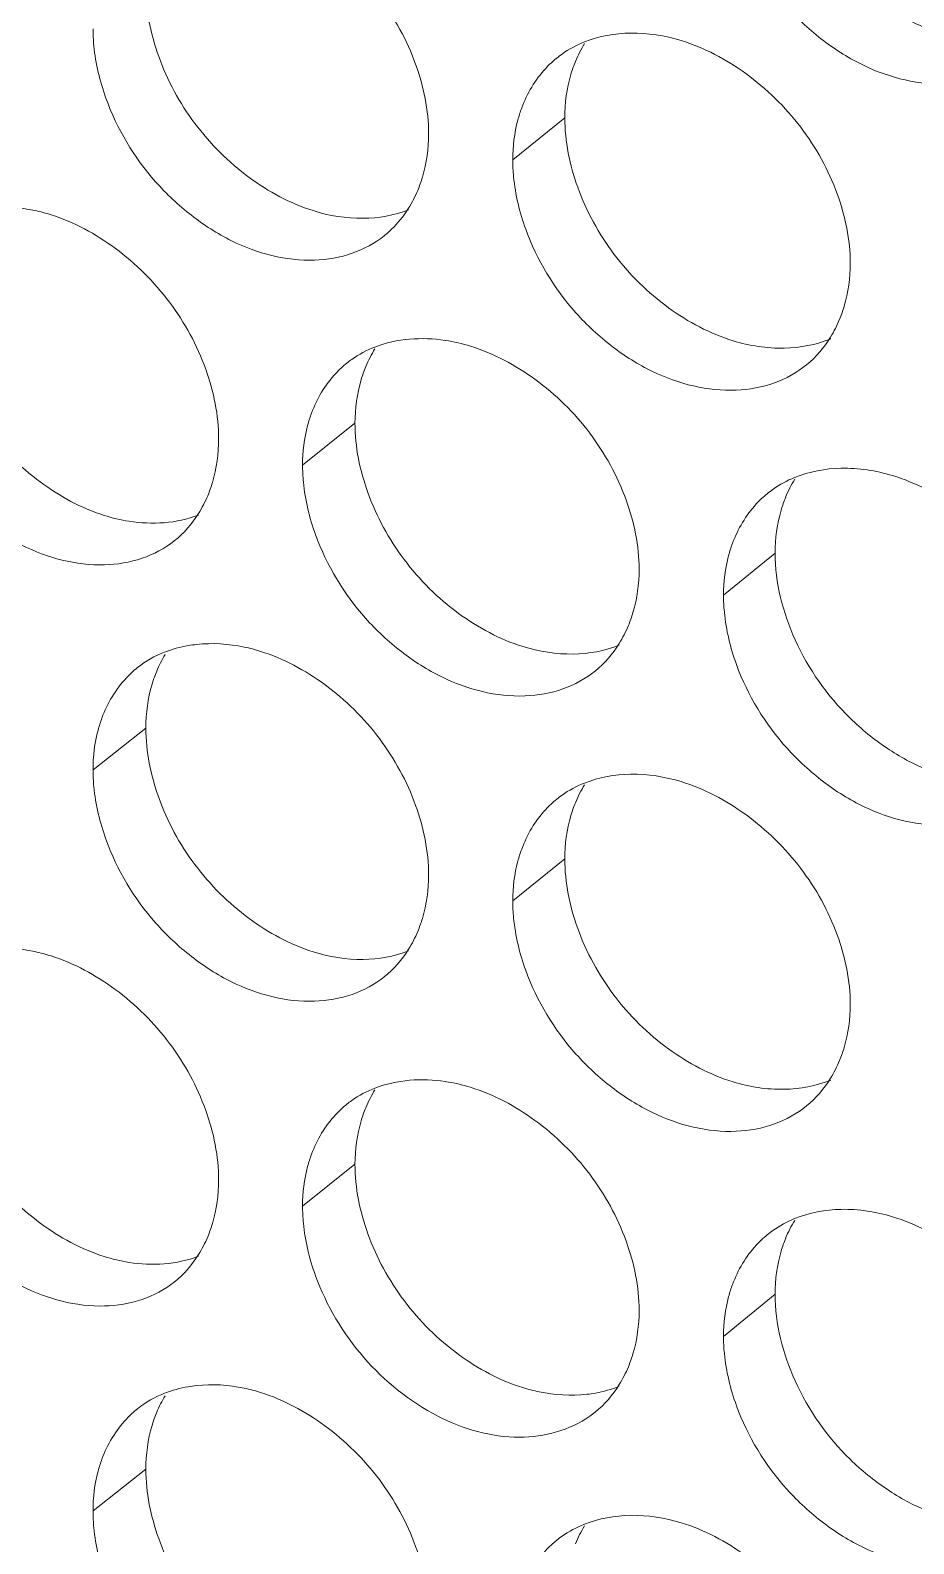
# Model space of a CAD drawing. Header units: millimetres. Extents: x 1177 to 4147, y 93 to 2194.
# Drawn here: x 2678.5 to 2687.88, y 813.98 to 830.06 of the extents above; entities that cross this region are included whole.
import ezdxf

# ---------------------------------------------------------------- set-up
doc = ezdxf.new("R2010")
doc.units = ezdxf.units.MM
doc.header["$LTSCALE"] = 0.1
doc.layers.get('0').update_dxf_attribs({"lineweight": 13})
doc.layers.add('标注', color=251, linetype='Continuous', lineweight=9)

# ---------------------------------------------------------------- blocks, each defined once
blk = doc.blocks.new('02')
at = {"layer": '标注'}
for p, q in [((4603.666, 775.741), (4602.876, 775.103)), ((4600.483, 771.106), (4599.688, 770.47)), ((4606.857, 769.134), (4606.074, 768.494)), ((4597.311, 766.478), (4596.509, 765.844)), ((4597.311, 766.478), (4596.509, 765.844)), ((4603.666, 764.491), (4602.876, 763.853)), ((4603.666, 764.491), (4602.876, 763.853)), ((4600.483, 759.856), (4599.688, 759.22)), ((4606.857, 757.884), (4606.074, 757.244)), ((4597.311, 755.228), (4596.509, 754.594))]:
    blk.add_line(p, q, dxfattribs=at)
for centre, radius, start, end in [((4604.524, 775.437), 1.558, 125.2904, 128.9998), ((4606.084, 773.401), 1.893, 328.5006, 337.6837), ((4601.328, 770.81), 1.548, 125.2788, 128.7064), ((4607.73, 768.821), 1.568, 125.3028, 129.2952), ((4608.769, 769.267), 1.893, 148.546, 157.7608), ((4602.887, 768.752), 1.886, 328.3391, 337.568), ((4599.211, 766.62), 1.879, 148.8077, 157.4184), ((4599.211, 766.62), 1.879, 148.8077, 157.4184), ((4604.524, 764.187), 1.558, 125.2904, 128.9998), ((4604.524, 764.187), 1.558, 125.2904, 128.9998), ((4606.084, 762.151), 1.893, 328.5006, 337.6837), ((4606.084, 762.151), 1.893, 328.5006, 337.6837), ((4601.328, 759.56), 1.548, 125.2788, 128.7064), ((4607.73, 757.571), 1.568, 125.3028, 129.2952), ((4608.769, 758.017), 1.893, 148.546, 157.7608), ((4602.887, 757.502), 1.886, 328.3391, 337.568), ((4599.211, 755.37), 1.879, 148.8077, 157.4184), ((4603.144, 757.304), 1.559, 305.2916, 309.0538), ((4604.524, 752.937), 1.558, 125.2904, 128.9998)]:
    blk.add_arc(centre, radius, start, end, dxfattribs=at)
for points, knots in [([(4606.857, 780.384), (4606.857, 779.933), (4607.098, 778.997), (4607.789, 778.016), (4608.535, 777.41), (4609.314, 776.981), (4609.984, 776.861), (4610.396, 776.909)], [0, 0, 0, 0, 0.247494, 0.513042, 0.645309, 0.772218, 1, 1, 1, 1]), ([(4601.6, 775.499), (4601.6, 775.857), (4601.445, 776.601), (4600.896, 777.606), (4600.077, 778.416), (4599.4, 778.783), (4599.051, 778.892)], [0, 0, 0, 0, 0.239123, 0.496252, 0.755655, 1, 1, 1, 1]), ([(4606.271, 778.69), (4606.44, 778.225), (4606.839, 777.569), (4607.569, 776.901), (4608.356, 776.406), (4609.246, 776.184), (4610.062, 776.337), (4610.406, 776.529), (4610.551, 776.648)], [0, 0, 0, 0, 0.27385, 0.412176, 0.546005, 0.787007, 0.896139, 1, 1, 1, 1]), ([(4597.311, 777.728), (4597.311, 777.371), (4597.464, 776.627), (4598.01, 775.621), (4598.825, 774.808), (4599.5, 774.441), (4599.848, 774.332)], [0, 0, 0, 0, 0.239424, 0.496717, 0.755963, 1, 1, 1, 1]), ([(4596.509, 777.094), (4596.509, 777.008), (4596.528, 776.649), (4596.613, 776.295), (4596.705, 776.039)], [0, 0, 0, 0, 0.240415, 1, 1, 1, 1]), ([(4605.433, 776.914), (4605.186, 776.99), (4604.687, 777.069), (4604.186, 776.981), (4603.965, 776.893)], [0, 0, 0, 0, 0.521918, 1, 1, 1, 1]), ([(4607.997, 773.532), (4607.997, 773.89), (4607.841, 774.633), (4607.288, 775.636), (4606.463, 776.443), (4605.784, 776.806), (4605.433, 776.914)], [0, 0, 0, 0, 0.238849, 0.495686, 0.755117, 1, 1, 1, 1]), ([(4603.544, 776.648), (4603.484, 776.6), (4603.257, 776.387), (4603.094, 776.11), (4603.013, 775.891)], [0, 0, 0, 0, 0.245549, 1, 1, 1, 1]), ([(4603.828, 776.595), (4603.801, 776.531), (4603.704, 776.256), (4603.666, 775.962), (4603.666, 775.741)], [0, 0, 0, 0, 0.240852, 1, 1, 1, 1]), ([(4596.705, 776.039), (4596.871, 775.576), (4597.263, 774.921), (4597.982, 774.249), (4598.756, 773.748), (4599.633, 773.514), (4600.442, 773.652), (4600.784, 773.836), (4600.928, 773.952)], [0, 0, 0, 0, 0.27488, 0.413493, 0.547431, 0.788041, 0.896698, 1, 1, 1, 1]), ([(4603.013, 775.891), (4602.99, 775.83), (4602.909, 775.576), (4602.876, 775.306), (4602.876, 775.103)], [0, 0, 0, 0, 0.241473, 1, 1, 1, 1]), ([(4603.666, 775.741), (4603.666, 775.384), (4603.82, 774.64), (4604.369, 773.636), (4605.19, 772.827), (4605.868, 772.464), (4606.218, 772.357)], [0, 0, 0, 0, 0.23915, 0.496151, 0.755426, 1, 1, 1, 1]), ([(4601.435, 774.64), (4601.462, 774.705), (4601.56, 774.981), (4601.6, 775.277), (4601.6, 775.499)], [0, 0, 0, 0, 0.240755, 1, 1, 1, 1]), ([(4602.876, 775.103), (4602.876, 775.017), (4602.895, 774.659), (4602.981, 774.305), (4603.073, 774.049)], [0, 0, 0, 0, 0.240509, 1, 1, 1, 1]), ([(4595.875, 774.268), (4595.793, 774.294), (4595.477, 774.378), (4595.144, 774.401), (4594.905, 774.375)], [0, 0, 0, 0, 0.26212, 1, 1, 1, 1]), ([(4598.415, 770.869), (4598.415, 771.227), (4598.261, 771.971), (4597.714, 772.977), (4596.897, 773.789), (4596.223, 774.158), (4595.875, 774.268)], [0, 0, 0, 0, 0.239261, 0.496538, 0.755925, 1, 1, 1, 1]), ([(4599.848, 774.332), (4600.092, 774.255), (4600.583, 774.174), (4601.078, 774.259), (4601.296, 774.344)], [0, 0, 0, 0, 0.521681, 1, 1, 1, 1]), ([(4603.073, 774.049), (4603.241, 773.585), (4603.638, 772.929), (4604.364, 772.259), (4605.147, 771.763), (4606.032, 771.537), (4606.846, 771.685), (4607.19, 771.873), (4607.334, 771.992)], [0, 0, 0, 0, 0.274191, 0.412612, 0.546477, 0.787348, 0.896324, 1, 1, 1, 1]), ([(4607.835, 772.682), (4607.862, 772.747), (4607.958, 773.02), (4607.997, 773.313), (4607.997, 773.532)], [0, 0, 0, 0, 0.241091, 1, 1, 1, 1]), ([(4594.147, 773.108), (4594.147, 772.75), (4594.3, 772.006), (4594.844, 770.999), (4595.657, 770.185), (4596.33, 769.816), (4596.677, 769.706)], [0, 0, 0, 0, 0.239562, 0.497002, 0.756233, 1, 1, 1, 1]), ([(4602.238, 772.274), (4602.112, 772.313), (4601.637, 772.425), (4601.12, 772.391), (4600.786, 772.262)], [0, 0, 0, 0, 0.268741, 1, 1, 1, 1]), ([(4604.794, 768.887), (4604.794, 769.245), (4604.638, 769.988), (4604.087, 770.992), (4603.265, 771.801), (4602.587, 772.166), (4602.238, 772.274)], [0, 0, 0, 0, 0.238985, 0.495968, 0.755385, 1, 1, 1, 1]), ([(4606.218, 772.357), (4606.468, 772.28), (4606.972, 772.201), (4607.478, 772.295), (4607.7, 772.385)], [0, 0, 0, 0, 0.521668, 1, 1, 1, 1]), ([(4600.36, 772.018), (4600.3, 771.97), (4600.07, 771.757), (4599.906, 771.478), (4599.824, 771.257)], [0, 0, 0, 0, 0.245411, 1, 1, 1, 1]), ([(4600.647, 771.965), (4600.62, 771.9), (4600.523, 771.624), (4600.483, 771.328), (4600.483, 771.106)], [0, 0, 0, 0, 0.240684, 1, 1, 1, 1]), ([(4593.535, 771.42), (4593.701, 770.958), (4594.09, 770.303), (4594.805, 769.629), (4595.574, 769.128), (4596.447, 768.889), (4597.254, 769.023), (4597.596, 769.203), (4597.74, 769.318)], [0, 0, 0, 0, 0.275228, 0.413938, 0.547913, 0.788391, 0.896887, 1, 1, 1, 1]), ([(4599.824, 771.257), (4599.801, 771.196), (4599.721, 770.942), (4599.688, 770.673), (4599.688, 770.47)], [0, 0, 0, 0, 0.241366, 1, 1, 1, 1]), ([(4600.483, 771.106), (4600.483, 770.748), (4600.637, 770.005), (4601.185, 769), (4602.003, 768.189), (4602.68, 767.824), (4603.028, 767.715)], [0, 0, 0, 0, 0.239286, 0.496433, 0.755694, 1, 1, 1, 1]), ([(4598.249, 770.005), (4598.277, 770.071), (4598.376, 770.348), (4598.415, 770.646), (4598.415, 770.869)], [0, 0, 0, 0, 0.240585, 1, 1, 1, 1]), ([(4599.688, 770.47), (4599.688, 770.384), (4599.706, 770.025), (4599.792, 769.672), (4599.884, 769.415)], [0, 0, 0, 0, 0.240462, 1, 1, 1, 1]), ([(4608.638, 770.31), (4608.387, 770.386), (4607.882, 770.465), (4607.376, 770.372), (4607.153, 770.281)], [0, 0, 0, 0, 0.521913, 1, 1, 1, 1]), ([(4611.209, 766.935), (4611.209, 767.292), (4611.053, 768.036), (4610.498, 769.037), (4609.671, 769.842), (4608.989, 770.204), (4608.638, 770.31)], [0, 0, 0, 0, 0.238714, 0.495406, 0.754851, 1, 1, 1, 1]), ([(4606.737, 770.035), (4606.678, 769.987), (4606.453, 769.775), (4606.292, 769.5), (4606.211, 769.282)], [0, 0, 0, 0, 0.245684, 1, 1, 1, 1]), ([(4607.018, 769.983), (4606.991, 769.919), (4606.896, 769.646), (4606.857, 769.353), (4606.857, 769.134)], [0, 0, 0, 0, 0.24102, 1, 1, 1, 1]), ([(4596.677, 769.706), (4596.801, 769.667), (4597.269, 769.554), (4597.779, 769.584), (4598.108, 769.709)], [0, 0, 0, 0, 0.268595, 1, 1, 1, 1]), ([(4599.884, 769.415), (4600.052, 768.952), (4600.446, 768.296), (4601.169, 767.625), (4601.947, 767.127), (4602.828, 766.897), (4603.639, 767.04), (4603.982, 767.226), (4604.127, 767.343)], [0, 0, 0, 0, 0.274535, 0.413051, 0.546952, 0.787693, 0.89651, 1, 1, 1, 1]), ([(4606.211, 769.282), (4606.188, 769.222), (4606.107, 768.967), (4606.074, 768.697), (4606.074, 768.494)], [0, 0, 0, 0, 0.24158, 1, 1, 1, 1]), ([(4606.857, 769.134), (4606.857, 768.683), (4607.098, 767.747), (4607.789, 766.766), (4608.535, 766.16), (4609.314, 765.731), (4609.984, 765.611), (4610.396, 765.659)], [0, 0, 0, 0, 0.247494, 0.513042, 0.645309, 0.772218, 1, 1, 1, 1]), ([(4604.631, 768.032), (4604.657, 768.097), (4604.754, 768.372), (4604.794, 768.666), (4604.794, 768.887)], [0, 0, 0, 0, 0.240924, 1, 1, 1, 1]), ([(4606.074, 768.494), (4606.074, 768.408), (4606.092, 768.049), (4606.178, 767.696), (4606.271, 767.44)], [0, 0, 0, 0, 0.240557, 1, 1, 1, 1]), ([(4598.079, 767.747), (4598.037, 767.742), (4597.873, 767.719), (4597.711, 767.676), (4597.596, 767.631)], [0, 0, 0, 0, 0.255428, 1, 1, 1, 1]), ([(4598.079, 767.747), (4598.037, 767.742), (4597.873, 767.719), (4597.711, 767.676), (4597.596, 767.631)], [0, 0, 0, 0, 0.255428, 1, 1, 1, 1]), ([(4599.051, 767.642), (4598.97, 767.668), (4598.653, 767.751), (4598.319, 767.773), (4598.079, 767.747)], [0, 0, 0, 0, 0.261997, 1, 1, 1, 1]), ([(4599.051, 767.642), (4598.97, 767.668), (4598.653, 767.751), (4598.319, 767.773), (4598.079, 767.747)], [0, 0, 0, 0, 0.261997, 1, 1, 1, 1]), ([(4601.6, 764.249), (4601.6, 764.607), (4601.445, 765.351), (4600.896, 766.356), (4600.077, 767.166), (4599.4, 767.533), (4599.051, 767.642)], [0, 0, 0, 0, 0.239123, 0.496252, 0.755655, 1, 1, 1, 1]), ([(4601.6, 764.249), (4601.6, 764.607), (4601.445, 765.351), (4600.896, 766.356), (4600.077, 767.166), (4599.4, 767.533), (4599.051, 767.642)], [0, 0, 0, 0, 0.239123, 0.496252, 0.755655, 1, 1, 1, 1]), ([(4603.028, 767.715), (4603.275, 767.639), (4603.773, 767.559), (4604.273, 767.648), (4604.493, 767.736)], [0, 0, 0, 0, 0.521675, 1, 1, 1, 1]), ([(4597.185, 767.396), (4597.125, 767.348), (4596.893, 767.134), (4596.727, 766.853), (4596.644, 766.63)], [0, 0, 0, 0, 0.245269, 1, 1, 1, 1]), ([(4597.185, 767.396), (4597.125, 767.348), (4596.893, 767.134), (4596.727, 766.853), (4596.644, 766.63)], [0, 0, 0, 0, 0.245269, 1, 1, 1, 1]), ([(4597.476, 767.341), (4597.449, 767.276), (4597.35, 766.999), (4597.311, 766.702), (4597.311, 766.478)], [0, 0, 0, 0, 0.240514, 1, 1, 1, 1]), ([(4597.476, 767.341), (4597.449, 767.276), (4597.35, 766.999), (4597.311, 766.702), (4597.311, 766.478)], [0, 0, 0, 0, 0.240514, 1, 1, 1, 1]), ([(4606.271, 767.44), (4606.44, 766.975), (4606.839, 766.319), (4607.569, 765.651), (4608.356, 765.156), (4609.246, 764.934), (4610.062, 765.087), (4610.406, 765.279), (4610.551, 765.398)], [0, 0, 0, 0, 0.27385, 0.412176, 0.546005, 0.787007, 0.896139, 1, 1, 1, 1]), ([(4596.644, 766.63), (4596.622, 766.57), (4596.542, 766.316), (4596.509, 766.047), (4596.509, 765.844)], [0, 0, 0, 0, 0.241259, 1, 1, 1, 1]), ([(4596.644, 766.63), (4596.622, 766.57), (4596.542, 766.316), (4596.509, 766.047), (4596.509, 765.844)], [0, 0, 0, 0, 0.241259, 1, 1, 1, 1]), ([(4597.311, 766.478), (4597.311, 766.121), (4597.464, 765.377), (4598.01, 764.371), (4598.825, 763.558), (4599.5, 763.191), (4599.848, 763.082)], [0, 0, 0, 0, 0.239424, 0.496717, 0.755963, 1, 1, 1, 1]), ([(4597.311, 766.478), (4597.311, 766.121), (4597.464, 765.377), (4598.01, 764.371), (4598.825, 763.558), (4599.5, 763.191), (4599.848, 763.082)], [0, 0, 0, 0, 0.239424, 0.496717, 0.755963, 1, 1, 1, 1]), ([(4596.509, 765.844), (4596.509, 765.758), (4596.528, 765.399), (4596.613, 765.045), (4596.705, 764.789)], [0, 0, 0, 0, 0.240415, 1, 1, 1, 1]), ([(4596.509, 765.844), (4596.509, 765.758), (4596.528, 765.399), (4596.613, 765.045), (4596.705, 764.789)], [0, 0, 0, 0, 0.240415, 1, 1, 1, 1]), ([(4605.433, 765.664), (4605.186, 765.74), (4604.687, 765.819), (4604.186, 765.731), (4603.965, 765.643)], [0, 0, 0, 0, 0.521918, 1, 1, 1, 1]), ([(4605.433, 765.664), (4605.186, 765.74), (4604.687, 765.819), (4604.186, 765.731), (4603.965, 765.643)], [0, 0, 0, 0, 0.521918, 1, 1, 1, 1]), ([(4607.997, 762.282), (4607.997, 762.64), (4607.841, 763.383), (4607.288, 764.386), (4606.463, 765.193), (4605.784, 765.556), (4605.433, 765.664)], [0, 0, 0, 0, 0.238849, 0.495686, 0.755117, 1, 1, 1, 1]), ([(4607.997, 762.282), (4607.997, 762.64), (4607.841, 763.383), (4607.288, 764.386), (4606.463, 765.193), (4605.784, 765.556), (4605.433, 765.664)], [0, 0, 0, 0, 0.238849, 0.495686, 0.755117, 1, 1, 1, 1]), ([(4603.544, 765.398), (4603.484, 765.35), (4603.257, 765.137), (4603.094, 764.86), (4603.013, 764.641)], [0, 0, 0, 0, 0.245549, 1, 1, 1, 1]), ([(4603.544, 765.398), (4603.484, 765.35), (4603.257, 765.137), (4603.094, 764.86), (4603.013, 764.641)], [0, 0, 0, 0, 0.245549, 1, 1, 1, 1]), ([(4603.828, 765.345), (4603.801, 765.281), (4603.704, 765.006), (4603.666, 764.712), (4603.666, 764.491)], [0, 0, 0, 0, 0.240852, 1, 1, 1, 1]), ([(4603.828, 765.345), (4603.801, 765.281), (4603.704, 765.006), (4603.666, 764.712), (4603.666, 764.491)], [0, 0, 0, 0, 0.240852, 1, 1, 1, 1]), ([(4596.705, 764.789), (4596.871, 764.326), (4597.263, 763.671), (4597.982, 762.999), (4598.756, 762.498), (4599.633, 762.264), (4600.442, 762.402), (4600.784, 762.586), (4600.928, 762.702)], [0, 0, 0, 0, 0.27488, 0.413493, 0.547431, 0.788041, 0.896698, 1, 1, 1, 1]), ([(4596.705, 764.789), (4596.871, 764.326), (4597.263, 763.671), (4597.982, 762.999), (4598.756, 762.498), (4599.633, 762.264), (4600.442, 762.402), (4600.784, 762.586), (4600.928, 762.702)], [0, 0, 0, 0, 0.27488, 0.413493, 0.547431, 0.788041, 0.896698, 1, 1, 1, 1]), ([(4603.013, 764.641), (4602.99, 764.58), (4602.909, 764.326), (4602.876, 764.056), (4602.876, 763.853)], [0, 0, 0, 0, 0.241473, 1, 1, 1, 1]), ([(4603.013, 764.641), (4602.99, 764.58), (4602.909, 764.326), (4602.876, 764.056), (4602.876, 763.853)], [0, 0, 0, 0, 0.241473, 1, 1, 1, 1]), ([(4603.666, 764.491), (4603.666, 764.134), (4603.82, 763.39), (4604.369, 762.386), (4605.19, 761.577), (4605.868, 761.214), (4606.218, 761.107)], [0, 0, 0, 0, 0.23915, 0.496151, 0.755426, 1, 1, 1, 1]), ([(4603.666, 764.491), (4603.666, 764.134), (4603.82, 763.39), (4604.369, 762.386), (4605.19, 761.577), (4605.868, 761.214), (4606.218, 761.107)], [0, 0, 0, 0, 0.23915, 0.496151, 0.755426, 1, 1, 1, 1]), ([(4601.435, 763.39), (4601.462, 763.455), (4601.56, 763.731), (4601.6, 764.027), (4601.6, 764.249)], [0, 0, 0, 0, 0.240755, 1, 1, 1, 1]), ([(4601.435, 763.39), (4601.462, 763.455), (4601.56, 763.731), (4601.6, 764.027), (4601.6, 764.249)], [0, 0, 0, 0, 0.240755, 1, 1, 1, 1]), ([(4602.876, 763.853), (4602.876, 763.767), (4602.895, 763.409), (4602.981, 763.055), (4603.073, 762.799)], [0, 0, 0, 0, 0.240509, 1, 1, 1, 1]), ([(4602.876, 763.853), (4602.876, 763.767), (4602.895, 763.409), (4602.981, 763.055), (4603.073, 762.799)], [0, 0, 0, 0, 0.240509, 1, 1, 1, 1]), ([(4595.875, 763.018), (4595.793, 763.044), (4595.477, 763.128), (4595.144, 763.151), (4594.905, 763.125)], [0, 0, 0, 0, 0.26212, 1, 1, 1, 1]), ([(4598.415, 759.619), (4598.415, 759.977), (4598.261, 760.721), (4597.714, 761.727), (4596.897, 762.539), (4596.223, 762.908), (4595.875, 763.018)], [0, 0, 0, 0, 0.239261, 0.496538, 0.755925, 1, 1, 1, 1]), ([(4599.848, 763.082), (4600.092, 763.005), (4600.583, 762.924), (4601.078, 763.009), (4601.296, 763.094)], [0, 0, 0, 0, 0.521681, 1, 1, 1, 1]), ([(4599.848, 763.082), (4600.092, 763.005), (4600.583, 762.924), (4601.078, 763.009), (4601.296, 763.094)], [0, 0, 0, 0, 0.521681, 1, 1, 1, 1]), ([(4603.073, 762.799), (4603.241, 762.335), (4603.638, 761.679), (4604.364, 761.009), (4605.147, 760.513), (4606.032, 760.287), (4606.846, 760.435), (4607.19, 760.623), (4607.334, 760.742)], [0, 0, 0, 0, 0.274191, 0.412612, 0.546477, 0.787348, 0.896324, 1, 1, 1, 1]), ([(4603.073, 762.799), (4603.241, 762.335), (4603.638, 761.679), (4604.364, 761.009), (4605.147, 760.513), (4606.032, 760.287), (4606.846, 760.435), (4607.19, 760.623), (4607.334, 760.742)], [0, 0, 0, 0, 0.274191, 0.412612, 0.546477, 0.787348, 0.896324, 1, 1, 1, 1]), ([(4607.835, 761.432), (4607.862, 761.497), (4607.958, 761.77), (4607.997, 762.063), (4607.997, 762.282)], [0, 0, 0, 0, 0.241091, 1, 1, 1, 1]), ([(4607.835, 761.432), (4607.862, 761.497), (4607.958, 761.77), (4607.997, 762.063), (4607.997, 762.282)], [0, 0, 0, 0, 0.241091, 1, 1, 1, 1]), ([(4594.147, 761.858), (4594.147, 761.5), (4594.3, 760.756), (4594.844, 759.749), (4595.657, 758.935), (4596.33, 758.566), (4596.677, 758.456)], [0, 0, 0, 0, 0.239562, 0.497002, 0.756233, 1, 1, 1, 1]), ([(4602.238, 761.024), (4602.112, 761.063), (4601.637, 761.175), (4601.12, 761.141), (4600.786, 761.012)], [0, 0, 0, 0, 0.268741, 1, 1, 1, 1]), ([(4606.218, 761.107), (4606.468, 761.03), (4606.972, 760.951), (4607.478, 761.045), (4607.7, 761.135)], [0, 0, 0, 0, 0.521668, 1, 1, 1, 1]), ([(4606.218, 761.107), (4606.468, 761.03), (4606.972, 760.951), (4607.478, 761.045), (4607.7, 761.135)], [0, 0, 0, 0, 0.521668, 1, 1, 1, 1]), ([(4604.794, 757.637), (4604.794, 757.995), (4604.638, 758.738), (4604.087, 759.742), (4603.265, 760.551), (4602.587, 760.916), (4602.238, 761.024)], [0, 0, 0, 0, 0.238985, 0.495968, 0.755385, 1, 1, 1, 1]), ([(4600.36, 760.768), (4600.3, 760.72), (4600.07, 760.507), (4599.906, 760.228), (4599.824, 760.007)], [0, 0, 0, 0, 0.245411, 1, 1, 1, 1]), ([(4600.647, 760.715), (4600.62, 760.65), (4600.523, 760.374), (4600.483, 760.078), (4600.483, 759.856)], [0, 0, 0, 0, 0.240684, 1, 1, 1, 1]), ([(4593.535, 760.17), (4593.701, 759.708), (4594.09, 759.053), (4594.805, 758.379), (4595.574, 757.878), (4596.447, 757.639), (4597.254, 757.773), (4597.596, 757.953), (4597.74, 758.068)], [0, 0, 0, 0, 0.275228, 0.413938, 0.547913, 0.788391, 0.896887, 1, 1, 1, 1]), ([(4599.824, 760.007), (4599.801, 759.946), (4599.721, 759.692), (4599.688, 759.423), (4599.688, 759.22)], [0, 0, 0, 0, 0.241366, 1, 1, 1, 1]), ([(4600.483, 759.856), (4600.483, 759.498), (4600.637, 758.755), (4601.185, 757.75), (4602.003, 756.939), (4602.68, 756.574), (4603.028, 756.465)], [0, 0, 0, 0, 0.239286, 0.496433, 0.755694, 1, 1, 1, 1]), ([(4598.249, 758.755), (4598.277, 758.821), (4598.376, 759.098), (4598.415, 759.396), (4598.415, 759.619)], [0, 0, 0, 0, 0.240585, 1, 1, 1, 1]), ([(4599.688, 759.22), (4599.688, 759.134), (4599.706, 758.775), (4599.792, 758.422), (4599.884, 758.165)], [0, 0, 0, 0, 0.240462, 1, 1, 1, 1]), ([(4608.638, 759.06), (4608.387, 759.136), (4607.882, 759.215), (4607.376, 759.122), (4607.153, 759.031)], [0, 0, 0, 0, 0.521913, 1, 1, 1, 1]), ([(4611.209, 755.685), (4611.209, 756.042), (4611.053, 756.786), (4610.498, 757.787), (4609.671, 758.592), (4608.989, 758.954), (4608.638, 759.06)], [0, 0, 0, 0, 0.238714, 0.495406, 0.754851, 1, 1, 1, 1]), ([(4606.737, 758.785), (4606.678, 758.737), (4606.453, 758.525), (4606.292, 758.25), (4606.211, 758.032)], [0, 0, 0, 0, 0.245684, 1, 1, 1, 1]), ([(4607.018, 758.733), (4606.991, 758.669), (4606.896, 758.396), (4606.857, 758.103), (4606.857, 757.884)], [0, 0, 0, 0, 0.24102, 1, 1, 1, 1]), ([(4596.677, 758.456), (4596.801, 758.417), (4597.269, 758.304), (4597.779, 758.334), (4598.108, 758.459)], [0, 0, 0, 0, 0.268595, 1, 1, 1, 1]), ([(4599.884, 758.165), (4600.048, 757.712), (4600.553, 756.868), (4601.651, 755.98), (4602.912, 755.6), (4603.742, 755.817), (4604.045, 756.031)], [0, 0, 0, 0, 0.274275, 0.545968, 0.788678, 1, 1, 1, 1]), ([(4606.211, 758.032), (4606.188, 757.972), (4606.107, 757.717), (4606.074, 757.447), (4606.074, 757.244)], [0, 0, 0, 0, 0.24158, 1, 1, 1, 1]), ([(4606.857, 757.884), (4606.857, 757.433), (4607.098, 756.497), (4607.789, 755.516), (4608.535, 754.91), (4609.314, 754.481), (4609.984, 754.361), (4610.396, 754.409)], [0, 0, 0, 0, 0.247494, 0.513042, 0.645309, 0.772218, 1, 1, 1, 1]), ([(4604.631, 756.782), (4604.657, 756.847), (4604.754, 757.122), (4604.794, 757.416), (4604.794, 757.637)], [0, 0, 0, 0, 0.240924, 1, 1, 1, 1]), ([(4606.074, 757.244), (4606.074, 757.158), (4606.092, 756.799), (4606.178, 756.446), (4606.271, 756.19)], [0, 0, 0, 0, 0.240557, 1, 1, 1, 1]), ([(4598.079, 756.497), (4598.037, 756.492), (4597.873, 756.469), (4597.711, 756.426), (4597.596, 756.381)], [0, 0, 0, 0, 0.255428, 1, 1, 1, 1]), ([(4599.051, 756.392), (4598.97, 756.418), (4598.653, 756.501), (4598.319, 756.523), (4598.079, 756.497)], [0, 0, 0, 0, 0.261997, 1, 1, 1, 1]), ([(4601.6, 752.999), (4601.6, 753.357), (4601.445, 754.101), (4600.896, 755.106), (4600.077, 755.916), (4599.4, 756.283), (4599.051, 756.392)], [0, 0, 0, 0, 0.239123, 0.496252, 0.755655, 1, 1, 1, 1]), ([(4603.028, 756.465), (4603.11, 756.44), (4603.427, 756.358), (4603.762, 756.337), (4604.002, 756.364)], [0, 0, 0, 0, 0.261683, 1, 1, 1, 1]), ([(4604.002, 756.364), (4604.045, 756.369), (4604.212, 756.393), (4604.377, 756.439), (4604.493, 756.486)], [0, 0, 0, 0, 0.255354, 1, 1, 1, 1]), ([(4597.185, 756.146), (4597.125, 756.098), (4596.893, 755.884), (4596.727, 755.603), (4596.644, 755.38)], [0, 0, 0, 0, 0.245269, 1, 1, 1, 1]), ([(4597.476, 756.091), (4597.449, 756.026), (4597.35, 755.749), (4597.311, 755.452), (4597.311, 755.228)], [0, 0, 0, 0, 0.240514, 1, 1, 1, 1]), ([(4606.271, 756.19), (4606.44, 755.725), (4606.839, 755.069), (4607.569, 754.401), (4608.356, 753.906), (4609.246, 753.684), (4610.062, 753.837), (4610.406, 754.029), (4610.551, 754.148)], [0, 0, 0, 0, 0.27385, 0.412176, 0.546005, 0.787007, 0.896139, 1, 1, 1, 1]), ([(4596.644, 755.38), (4596.622, 755.32), (4596.542, 755.066), (4596.509, 754.797), (4596.509, 754.594)], [0, 0, 0, 0, 0.241259, 1, 1, 1, 1]), ([(4597.311, 755.228), (4597.311, 754.871), (4597.464, 754.127), (4598.01, 753.121), (4598.825, 752.308), (4599.5, 751.941), (4599.848, 751.832)], [0, 0, 0, 0, 0.239424, 0.496717, 0.755963, 1, 1, 1, 1]), ([(4596.509, 754.594), (4596.509, 754.508), (4596.528, 754.149), (4596.613, 753.795), (4596.705, 753.539)], [0, 0, 0, 0, 0.240415, 1, 1, 1, 1]), ([(4605.433, 754.414), (4605.186, 754.49), (4604.687, 754.569), (4604.186, 754.481), (4603.965, 754.393)], [0, 0, 0, 0, 0.521918, 1, 1, 1, 1]), ([(4607.997, 751.032), (4607.997, 751.39), (4607.841, 752.133), (4607.288, 753.136), (4606.463, 753.943), (4605.784, 754.306), (4605.433, 754.414)], [0, 0, 0, 0, 0.238849, 0.495686, 0.755117, 1, 1, 1, 1]), ([(4603.544, 754.148), (4603.484, 754.1), (4603.257, 753.887), (4603.094, 753.61), (4603.013, 753.391)], [0, 0, 0, 0, 0.245549, 1, 1, 1, 1])]:
    blk.add_open_spline(points, degree=3, knots=knots, dxfattribs=at)
for points in [[(4603.965, 776.893), (4603.845, 776.845), (4603.729, 776.783), (4603.624, 776.709)], [(4603.966, 776.867), (4603.913, 776.78), (4603.866, 776.689), (4603.828, 776.595)], [(4601.296, 774.37), (4601.35, 774.456), (4601.396, 774.546), (4601.435, 774.64)], [(4600.928, 773.952), (4601.073, 774.068), (4601.198, 774.212), (4601.296, 774.37)], [(4607.334, 771.992), (4607.477, 772.109), (4607.601, 772.254), (4607.698, 772.412)], [(4600.786, 772.262), (4600.662, 772.214), (4600.542, 772.151), (4600.434, 772.074)], [(4600.786, 772.236), (4600.733, 772.15), (4600.686, 772.059), (4600.647, 771.965)], [(4607.153, 770.281), (4607.037, 770.234), (4606.926, 770.174), (4606.824, 770.101)], [(4598.109, 769.735), (4598.163, 769.821), (4598.21, 769.912), (4598.249, 770.005)], [(4597.74, 769.318), (4597.885, 769.433), (4598.011, 769.577), (4598.109, 769.735)], [(4597.596, 767.631), (4597.449, 767.573), (4597.309, 767.494), (4597.185, 767.396)], [(4597.596, 767.631), (4597.449, 767.573), (4597.309, 767.494), (4597.185, 767.396)], [(4604.127, 767.343), (4604.271, 767.46), (4604.395, 767.604), (4604.493, 767.762)], [(4603.965, 765.643), (4603.845, 765.595), (4603.729, 765.533), (4603.624, 765.459)], [(4603.965, 765.643), (4603.845, 765.595), (4603.729, 765.533), (4603.624, 765.459)], [(4603.966, 765.617), (4603.913, 765.53), (4603.866, 765.439), (4603.828, 765.345)], [(4603.966, 765.617), (4603.913, 765.53), (4603.866, 765.439), (4603.828, 765.345)], [(4601.296, 763.12), (4601.35, 763.206), (4601.396, 763.296), (4601.435, 763.39)], [(4601.296, 763.12), (4601.35, 763.206), (4601.396, 763.296), (4601.435, 763.39)], [(4600.928, 762.702), (4601.073, 762.818), (4601.198, 762.962), (4601.296, 763.12)], [(4600.928, 762.702), (4601.073, 762.818), (4601.198, 762.962), (4601.296, 763.12)], [(4607.334, 760.742), (4607.477, 760.859), (4607.601, 761.004), (4607.698, 761.162)], [(4607.334, 760.742), (4607.477, 760.859), (4607.601, 761.004), (4607.698, 761.162)], [(4600.786, 761.012), (4600.662, 760.964), (4600.542, 760.901), (4600.434, 760.824)], [(4600.786, 760.986), (4600.733, 760.9), (4600.686, 760.809), (4600.647, 760.715)], [(4607.153, 759.031), (4607.037, 758.984), (4606.926, 758.924), (4606.824, 758.851)], [(4598.109, 758.485), (4598.163, 758.571), (4598.21, 758.662), (4598.249, 758.755)], [(4597.74, 758.068), (4597.885, 758.183), (4598.011, 758.327), (4598.109, 758.485)], [(4597.596, 756.381), (4597.449, 756.323), (4597.309, 756.244), (4597.185, 756.146)], [(4604.127, 756.093), (4604.271, 756.21), (4604.395, 756.354), (4604.493, 756.512)], [(4603.965, 754.393), (4603.845, 754.345), (4603.729, 754.283), (4603.624, 754.209)], [(4603.966, 754.367), (4603.913, 754.28), (4603.866, 754.189), (4603.828, 754.095)]]:
    blk.add_open_spline(points, degree=3, dxfattribs=at)

msp = doc.modelspace()

# ---------------------------------------------------------------- block references
at = {"xscale": 0.7, "yscale": 0.7, "zscale": 0.7}
msp.add_blockref('02', (-538.391, 286.112), dxfattribs=at)

doc.saveas('drawing.dxf')
